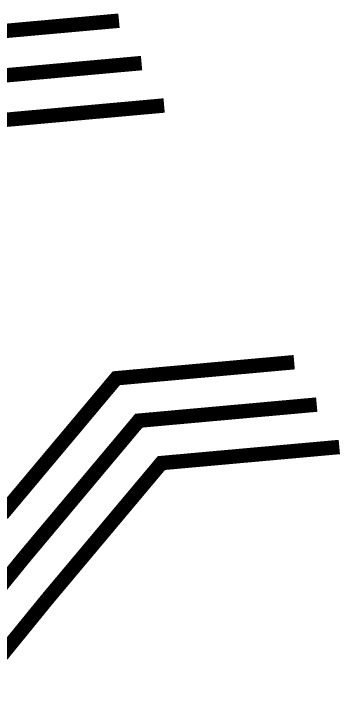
# Model space of a CAD drawing. Extents: x -1338203 to 1886333, y -530034 to 1031844.
# Drawn here: x 820769 to 824235, y 177562 to 184579 of the extents above; entities that cross this region are included whole.
import ezdxf

# ---------------------------------------------------------------- set-up
doc = ezdxf.new("R2010")
doc.units = 0
doc.header["$LTSCALE"] = 1000
doc.header["$MEASUREMENT"] = 0
doc.layers.add('坡道线', color=7, linetype='Continuous')

# ---------------------------------------------------------------- blocks, each defined once
blk = doc.blocks.new('A$C9cb663f1')
at = {"layer": '坡道线', "color": 251, "const_width": 150}
for points in [[(406182.6, -178840.4), (407369.6, -177424.8), (409220.8, -177257.8)], [(406417.4, -179281.8), (407604.5, -177866.2), (409455.7, -177699.2)], [(406652.3, -179723.2), (407839.3, -178307.7), (409690.5, -178140.6)], [(408005.6, -182395.6), (409192.6, -180980), (411043.8, -180813)], [(408240.4, -182837), (409427.4, -181421.5), (411278.6, -181254.4)], [(408475.2, -183278.4), (409662.2, -181862.9), (411513.5, -181695.8)], [(405230.1, -184472.1), (407067.3, -184278.8), (408240.4, -182837)], [(405464.9, -184913.5), (407302.2, -184720.2), (408475.2, -183278.4)]]:
    blk.add_lwpolyline(points, dxfattribs=at)

msp = doc.modelspace()

# ---------------------------------------------------------------- block references
at = {"ltscale": 0.002}
msp.add_blockref('A$C9cb663f1', (412646.2, 361761.3), dxfattribs=at)

doc.saveas('drawing.dxf')
